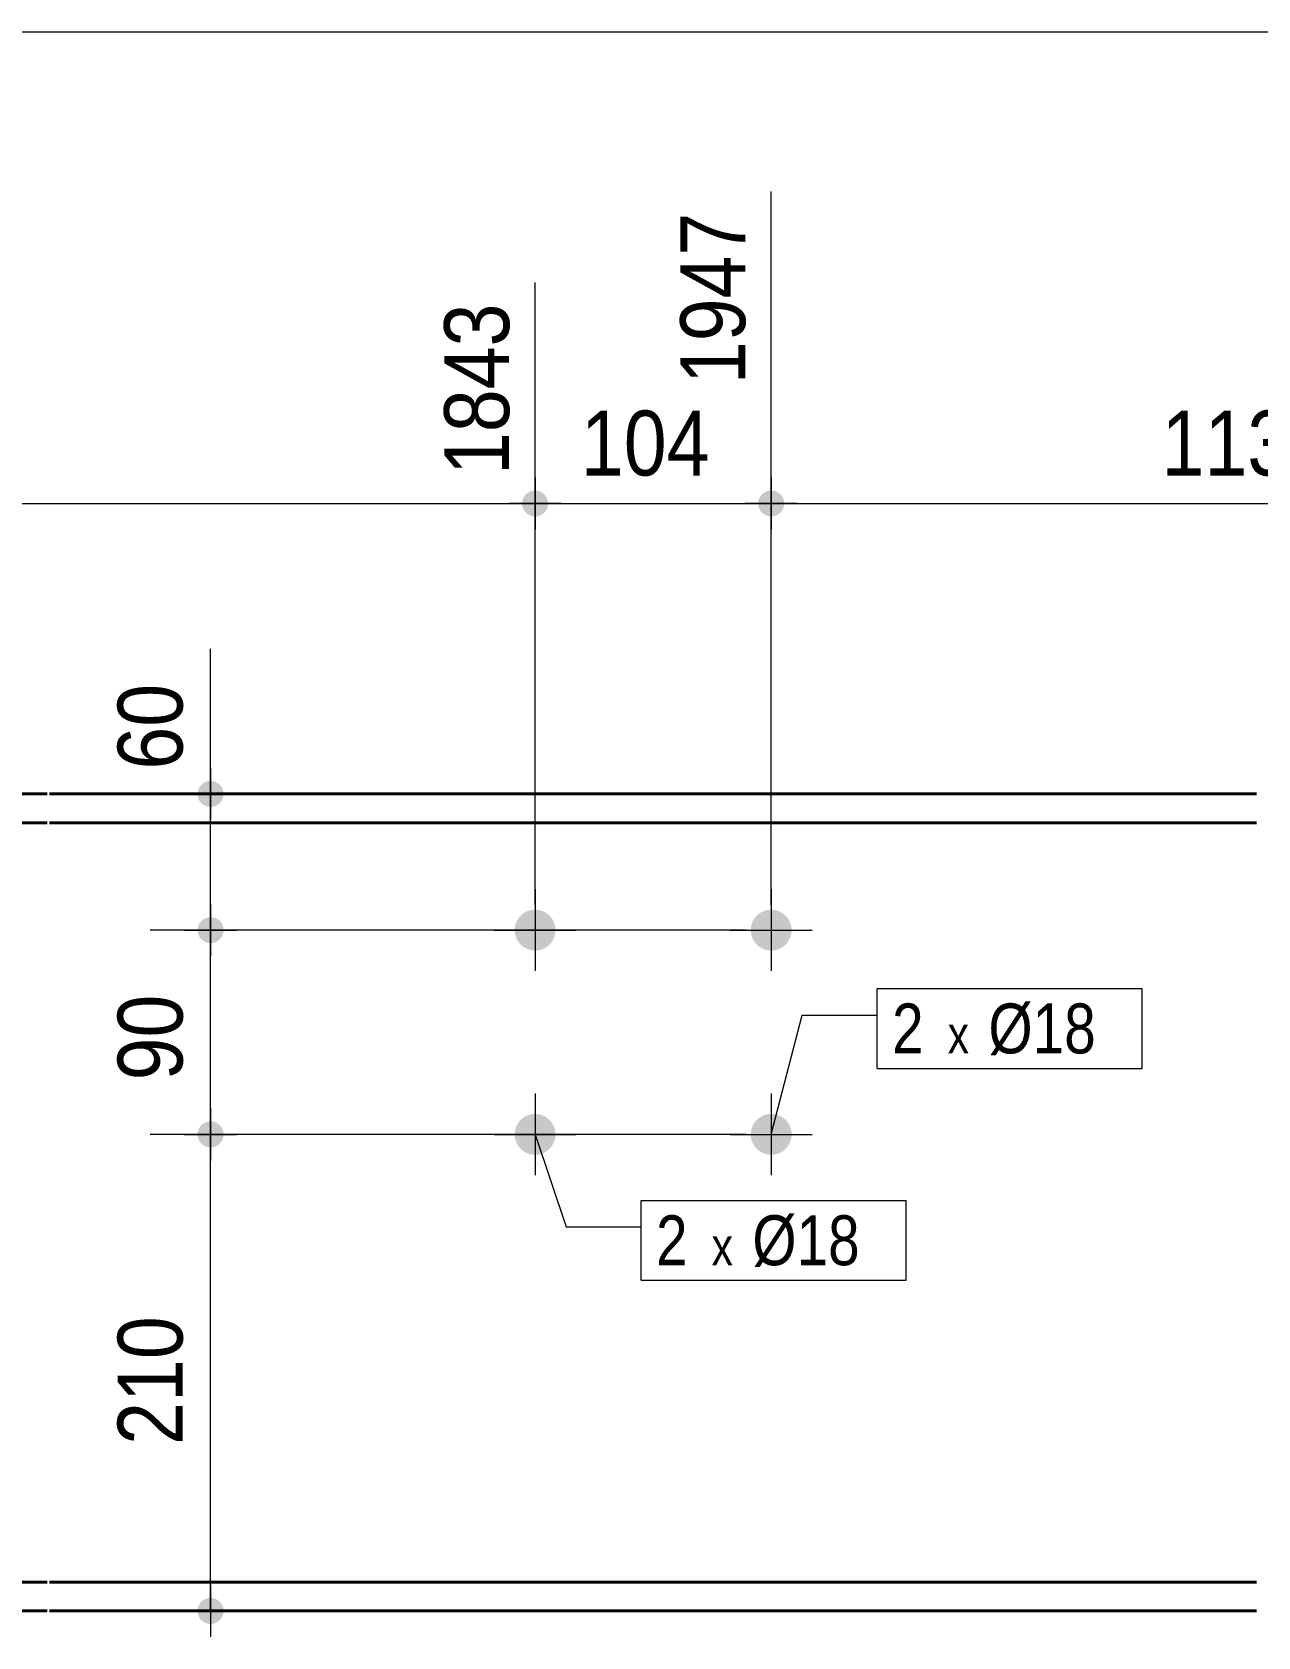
# Model space of a CAD drawing. Header units: millimetres. Extents: x 2 to 287, y 5 to 195.
# Drawn here: x 72.5 to 121.6, y 130.7 to 195 of the extents above; entities that cross this region are included whole.
import ezdxf

# ---------------------------------------------------------------- set-up
doc = ezdxf.new("R2010")
doc.units = ezdxf.units.MM
for name, color, linetype, lineweight in [('Boulon', 7, 'Continuous', 0), ('Cotation', 7, 'Continuous', 0), ('Désignation boulon', 3, 'Continuous', 0), ('Feuille dessin', 5, 'Continuous', 0), ('Piece', 2, 'Continuous', 0)]:
    doc.layers.add(name, color=color, linetype=linetype, lineweight=lineweight)
doc.styles.add('ARIAL', font='ARIAL.TTF')
doc.styles.add('COMIC_SANS_MS', font='COMIC.TTF')

# ---------------------------------------------------------------- blocks, each defined once
blk = doc.blocks.new('*A1')
at = {"layer": 'Boulon'}
for points in [[(101.313, 159.066), (101.316, 159.106), (101.321, 159.146), (101.328, 159.186), (101.337, 159.225), (101.348, 159.264), (101.36, 159.302), (101.375, 159.339), (101.391, 159.376), (101.409, 159.412), (101.429, 159.447), (101.45, 159.481), (101.473, 159.514), (101.498, 159.545), (101.524, 159.576), (101.552, 159.605), (101.581, 159.632), (101.612, 159.659), (101.643, 159.683), (101.676, 159.706), (101.71, 159.728), (101.745, 159.748), (101.781, 159.766), (101.817, 159.782), (101.855, 159.797), (101.893, 159.809), (101.932, 159.82), (101.971, 159.829), (102.011, 159.836), (102.05, 159.84), (102.09, 159.843), (102.131, 159.844), (102.171, 159.843), (102.211, 159.84), (102.251, 159.836), (102.29, 159.829), (102.329, 159.82), (102.368, 159.809), (102.406, 159.797), (102.444, 159.782), (102.48, 159.766), (102.516, 159.748), (102.551, 159.728), (102.585, 159.706), (102.618, 159.683), (102.65, 159.659), (102.68, 159.632), (102.709, 159.605), (102.737, 159.576), (102.763, 159.545), (102.788, 159.514), (102.811, 159.481), (102.832, 159.447), (102.852, 159.412), (102.87, 159.376), (102.886, 159.339), (102.901, 159.302), (102.914, 159.264), (102.924, 159.225), (102.933, 159.186), (102.94, 159.146), (102.945, 159.106), (102.948, 159.066), (102.949, 159.026), (102.948, 158.986), (102.945, 158.946), (102.94, 158.906), (102.933, 158.867), (102.924, 158.827), (102.914, 158.789), (102.901, 158.751), (102.886, 158.713), (102.87, 158.676), (102.852, 158.641), (102.832, 158.606), (102.811, 158.572), (102.788, 158.539), (102.763, 158.507), (102.737, 158.477), (102.709, 158.448), (102.68, 158.42), (102.65, 158.394), (102.618, 158.369), (102.585, 158.346), (102.551, 158.324), (102.516, 158.305), (102.48, 158.287), (102.444, 158.27), (102.406, 158.256), (102.368, 158.243), (102.329, 158.233), (102.29, 158.224), (102.251, 158.217), (102.211, 158.212), (102.171, 158.209), (102.131, 158.208), (102.09, 158.209), (102.05, 158.212), (102.011, 158.217), (101.971, 158.224), (101.932, 158.233), (101.893, 158.243), (101.855, 158.256), (101.817, 158.27), (101.781, 158.287), (101.745, 158.305), (101.71, 158.324), (101.676, 158.346), (101.643, 158.369), (101.612, 158.394), (101.581, 158.42), (101.552, 158.448), (101.524, 158.477), (101.498, 158.507), (101.473, 158.539), (101.45, 158.572), (101.429, 158.606), (101.409, 158.641), (101.391, 158.676), (101.375, 158.713), (101.36, 158.751), (101.348, 158.789), (101.337, 158.827), (101.328, 158.867), (101.321, 158.906), (101.316, 158.946), (101.313, 158.986), (101.312, 159.026)], [(101.313, 150.885), (101.316, 150.925), (101.321, 150.964), (101.328, 151.004), (101.337, 151.043), (101.348, 151.082), (101.36, 151.12), (101.375, 151.157), (101.391, 151.194), (101.409, 151.23), (101.429, 151.265), (101.45, 151.299), (101.473, 151.332), (101.498, 151.363), (101.524, 151.394), (101.552, 151.423), (101.581, 151.451), (101.612, 151.477), (101.643, 151.502), (101.676, 151.525), (101.71, 151.546), (101.745, 151.566), (101.781, 151.584), (101.817, 151.6), (101.855, 151.615), (101.893, 151.627), (101.932, 151.638), (101.971, 151.647), (102.011, 151.654), (102.05, 151.659), (102.09, 151.662), (102.131, 151.663), (102.171, 151.662), (102.211, 151.659), (102.251, 151.654), (102.29, 151.647), (102.329, 151.638), (102.368, 151.627), (102.406, 151.615), (102.444, 151.6), (102.48, 151.584), (102.516, 151.566), (102.551, 151.546), (102.585, 151.525), (102.618, 151.502), (102.65, 151.477), (102.68, 151.451), (102.709, 151.423), (102.737, 151.394), (102.763, 151.363), (102.788, 151.332), (102.811, 151.299), (102.832, 151.265), (102.852, 151.23), (102.87, 151.194), (102.886, 151.157), (102.901, 151.12), (102.914, 151.082), (102.924, 151.043), (102.933, 151.004), (102.94, 150.964), (102.945, 150.925), (102.948, 150.885), (102.949, 150.844), (102.948, 150.804), (102.945, 150.764), (102.94, 150.724), (102.933, 150.685), (102.924, 150.646), (102.914, 150.607), (102.901, 150.569), (102.886, 150.531), (102.87, 150.495), (102.852, 150.459), (102.832, 150.424), (102.811, 150.39), (102.788, 150.357), (102.763, 150.325), (102.737, 150.295), (102.709, 150.266), (102.68, 150.238), (102.65, 150.212), (102.618, 150.187), (102.585, 150.164), (102.551, 150.143), (102.516, 150.123), (102.48, 150.105), (102.444, 150.088), (102.406, 150.074), (102.368, 150.061), (102.329, 150.051), (102.29, 150.042), (102.251, 150.035), (102.211, 150.03), (102.171, 150.027), (102.131, 150.026), (102.09, 150.027), (102.05, 150.03), (102.011, 150.035), (101.971, 150.042), (101.932, 150.051), (101.893, 150.061), (101.855, 150.074), (101.817, 150.088), (101.781, 150.105), (101.745, 150.123), (101.71, 150.143), (101.676, 150.164), (101.643, 150.187), (101.612, 150.212), (101.581, 150.238), (101.552, 150.266), (101.524, 150.295), (101.498, 150.325), (101.473, 150.357), (101.45, 150.39), (101.429, 150.424), (101.409, 150.459), (101.391, 150.495), (101.375, 150.531), (101.36, 150.569), (101.348, 150.607), (101.337, 150.646), (101.328, 150.685), (101.321, 150.724), (101.316, 150.764), (101.313, 150.804), (101.312, 150.844)]]:
    blk.add_hatch(color=256, dxfattribs=at).paths.add_polyline_path(points, flags=17)
at = {"layer": 'Boulon', "linetype": 'Continuous', "lineweight": 0}
for p, q in [((102.131, 160.663), (102.131, 157.39)), ((100.494, 159.026), (103.767, 159.026)), ((102.131, 152.481), (102.131, 149.208)), ((100.494, 150.844), (103.767, 150.844))]:
    blk.add_line(p, q, dxfattribs=at)
blk = doc.blocks.new('*A2')
at = {"layer": 'Boulon'}
for points in [[(91.859, 159.066), (91.862, 159.106), (91.867, 159.146), (91.874, 159.186), (91.882, 159.225), (91.893, 159.264), (91.906, 159.302), (91.92, 159.339), (91.936, 159.376), (91.954, 159.412), (91.974, 159.447), (91.996, 159.481), (92.019, 159.514), (92.044, 159.545), (92.07, 159.576), (92.097, 159.605), (92.127, 159.632), (92.157, 159.659), (92.189, 159.683), (92.221, 159.706), (92.255, 159.728), (92.29, 159.748), (92.326, 159.766), (92.363, 159.782), (92.4, 159.797), (92.439, 159.809), (92.477, 159.82), (92.516, 159.829), (92.556, 159.836), (92.596, 159.84), (92.636, 159.843), (92.676, 159.844), (92.716, 159.843), (92.756, 159.84), (92.796, 159.836), (92.836, 159.829), (92.875, 159.82), (92.914, 159.809), (92.952, 159.797), (92.989, 159.782), (93.026, 159.766), (93.062, 159.748), (93.097, 159.728), (93.131, 159.706), (93.163, 159.683), (93.195, 159.659), (93.225, 159.632), (93.255, 159.605), (93.282, 159.576), (93.309, 159.545), (93.333, 159.514), (93.356, 159.481), (93.378, 159.447), (93.398, 159.412), (93.416, 159.376), (93.432, 159.339), (93.446, 159.302), (93.459, 159.264), (93.47, 159.225), (93.478, 159.186), (93.485, 159.146), (93.49, 159.106), (93.493, 159.066), (93.494, 159.026), (93.493, 158.986), (93.49, 158.946), (93.485, 158.906), (93.478, 158.867), (93.47, 158.827), (93.459, 158.789), (93.446, 158.751), (93.432, 158.713), (93.416, 158.676), (93.398, 158.641), (93.378, 158.606), (93.356, 158.572), (93.333, 158.539), (93.309, 158.507), (93.282, 158.477), (93.255, 158.448), (93.225, 158.42), (93.195, 158.394), (93.163, 158.369), (93.131, 158.346), (93.097, 158.324), (93.062, 158.305), (93.026, 158.287), (92.989, 158.27), (92.952, 158.256), (92.914, 158.243), (92.875, 158.233), (92.836, 158.224), (92.796, 158.217), (92.756, 158.212), (92.716, 158.209), (92.676, 158.208), (92.636, 158.209), (92.596, 158.212), (92.556, 158.217), (92.516, 158.224), (92.477, 158.233), (92.439, 158.243), (92.4, 158.256), (92.363, 158.27), (92.326, 158.287), (92.29, 158.305), (92.255, 158.324), (92.221, 158.346), (92.189, 158.369), (92.157, 158.394), (92.127, 158.42), (92.097, 158.448), (92.07, 158.477), (92.044, 158.507), (92.019, 158.539), (91.996, 158.572), (91.974, 158.606), (91.954, 158.641), (91.936, 158.676), (91.92, 158.713), (91.906, 158.751), (91.893, 158.789), (91.882, 158.827), (91.874, 158.867), (91.867, 158.906), (91.862, 158.946), (91.859, 158.986), (91.858, 159.026)], [(91.859, 150.885), (91.862, 150.925), (91.867, 150.964), (91.874, 151.004), (91.882, 151.043), (91.893, 151.082), (91.906, 151.12), (91.92, 151.157), (91.936, 151.194), (91.954, 151.23), (91.974, 151.265), (91.996, 151.299), (92.019, 151.332), (92.044, 151.363), (92.07, 151.394), (92.097, 151.423), (92.127, 151.451), (92.157, 151.477), (92.189, 151.502), (92.221, 151.525), (92.255, 151.546), (92.29, 151.566), (92.326, 151.584), (92.363, 151.6), (92.4, 151.615), (92.439, 151.627), (92.477, 151.638), (92.516, 151.647), (92.556, 151.654), (92.596, 151.659), (92.636, 151.662), (92.676, 151.663), (92.716, 151.662), (92.756, 151.659), (92.796, 151.654), (92.836, 151.647), (92.875, 151.638), (92.914, 151.627), (92.952, 151.615), (92.989, 151.6), (93.026, 151.584), (93.062, 151.566), (93.097, 151.546), (93.131, 151.525), (93.163, 151.502), (93.195, 151.477), (93.225, 151.451), (93.255, 151.423), (93.282, 151.394), (93.309, 151.363), (93.333, 151.332), (93.356, 151.299), (93.378, 151.265), (93.398, 151.23), (93.416, 151.194), (93.432, 151.157), (93.446, 151.12), (93.459, 151.082), (93.47, 151.043), (93.478, 151.004), (93.485, 150.964), (93.49, 150.925), (93.493, 150.885), (93.494, 150.844), (93.493, 150.804), (93.49, 150.764), (93.485, 150.724), (93.478, 150.685), (93.47, 150.646), (93.459, 150.607), (93.446, 150.569), (93.432, 150.531), (93.416, 150.495), (93.398, 150.459), (93.378, 150.424), (93.356, 150.39), (93.333, 150.357), (93.309, 150.325), (93.282, 150.295), (93.255, 150.266), (93.225, 150.238), (93.195, 150.212), (93.163, 150.187), (93.131, 150.164), (93.097, 150.143), (93.062, 150.123), (93.026, 150.105), (92.989, 150.088), (92.952, 150.074), (92.914, 150.061), (92.875, 150.051), (92.836, 150.042), (92.796, 150.035), (92.756, 150.03), (92.716, 150.027), (92.676, 150.026), (92.636, 150.027), (92.596, 150.03), (92.556, 150.035), (92.516, 150.042), (92.477, 150.051), (92.439, 150.061), (92.4, 150.074), (92.363, 150.088), (92.326, 150.105), (92.29, 150.123), (92.255, 150.143), (92.221, 150.164), (92.189, 150.187), (92.157, 150.212), (92.127, 150.238), (92.097, 150.266), (92.07, 150.295), (92.044, 150.325), (92.019, 150.357), (91.996, 150.39), (91.974, 150.424), (91.954, 150.459), (91.936, 150.495), (91.92, 150.531), (91.906, 150.569), (91.893, 150.607), (91.882, 150.646), (91.874, 150.685), (91.867, 150.724), (91.862, 150.764), (91.859, 150.804), (91.858, 150.844)]]:
    blk.add_hatch(color=256, dxfattribs=at).paths.add_polyline_path(points, flags=17)
at = {"layer": 'Boulon', "linetype": 'Continuous', "lineweight": 0}
for p, q in [((92.676, 160.663), (92.676, 157.39)), ((91.04, 159.026), (94.312, 159.026)), ((92.676, 152.481), (92.676, 149.208)), ((91.04, 150.844), (94.312, 150.844))]:
    blk.add_line(p, q, dxfattribs=at)
blk = doc.blocks.new('*A9')
at = {"layer": 'Piece', "color": 2, "linetype": 'Continuous', "lineweight": 40}
for p, q in [((73.134545, 164.480746), (25.68, 164.480746)), ((121.572074, 164.480746), (73.234545, 164.480746)), ((73.134545, 163.3262), (25.68, 163.3262)), ((121.572074, 163.3262), (73.234545, 163.3262)), ((73.134545, 132.908018), (25.68, 132.908018)), ((121.572074, 132.908018), (73.234545, 132.908018)), ((25.68, 131.753473), (73.134545, 131.753473)), ((73.234545, 131.753473), (121.572074, 131.753473))]:
    blk.add_line(p, q, dxfattribs=at)
blk = doc.blocks.new('*A19')
at = {"layer": 'Feuille dessin', "linetype": 'Continuous', "lineweight": 0}
blk.add_line((282, 195), (5, 195), dxfattribs=at)
blk = doc.blocks.new('*A26')
at = {"layer": 'Cotation'}
for points in [[(32.018, 175.598), (31.993, 175.6), (31.967, 175.603), (31.942, 175.607), (31.917, 175.613), (31.893, 175.62), (31.868, 175.628), (31.845, 175.637), (31.821, 175.647), (31.798, 175.659), (31.776, 175.671), (31.755, 175.685), (31.734, 175.699), (31.714, 175.715), (31.694, 175.732), (31.676, 175.749), (31.658, 175.768), (31.642, 175.787), (31.626, 175.807), (31.611, 175.828), (31.598, 175.85), (31.585, 175.872), (31.574, 175.895), (31.563, 175.918), (31.554, 175.942), (31.546, 175.966), (31.539, 175.991), (31.534, 176.016), (31.529, 176.041), (31.526, 176.066), (31.524, 176.092), (31.524, 176.117), (31.524, 176.143), (31.526, 176.168), (31.529, 176.193), (31.534, 176.219), (31.539, 176.243), (31.546, 176.268), (31.554, 176.292), (31.563, 176.316), (31.574, 176.339), (31.585, 176.362), (31.598, 176.384), (31.611, 176.406), (31.626, 176.427), (31.642, 176.447), (31.658, 176.466), (31.676, 176.485), (31.694, 176.502), (31.714, 176.519), (31.734, 176.535), (31.755, 176.549), (31.776, 176.563), (31.798, 176.576), (31.821, 176.587), (31.845, 176.598), (31.868, 176.607), (31.893, 176.615), (31.917, 176.622), (31.942, 176.627), (31.967, 176.631), (31.993, 176.635), (32.018, 176.636), (32.044, 176.637), (32.069, 176.636), (32.095, 176.635), (32.12, 176.631), (32.145, 176.627), (32.17, 176.622), (32.195, 176.615), (32.219, 176.607), (32.243, 176.598), (32.266, 176.587), (32.289, 176.576), (32.311, 176.563), (32.332, 176.549), (32.353, 176.535), (32.373, 176.519), (32.393, 176.502), (32.411, 176.485), (32.429, 176.466), (32.446, 176.447), (32.461, 176.427), (32.476, 176.406), (32.49, 176.384), (32.502, 176.362), (32.514, 176.339), (32.524, 176.316), (32.533, 176.292), (32.541, 176.268), (32.548, 176.243), (32.554, 176.219), (32.558, 176.193), (32.561, 176.168), (32.563, 176.143), (32.564, 176.117), (32.563, 176.092), (32.561, 176.066), (32.558, 176.041), (32.554, 176.016), (32.548, 175.991), (32.541, 175.966), (32.533, 175.942), (32.524, 175.918), (32.514, 175.895), (32.502, 175.872), (32.49, 175.85), (32.476, 175.828), (32.461, 175.807), (32.446, 175.787), (32.429, 175.768), (32.411, 175.749), (32.393, 175.732), (32.373, 175.715), (32.353, 175.699), (32.332, 175.685), (32.311, 175.671), (32.289, 175.659), (32.266, 175.647), (32.243, 175.637), (32.219, 175.628), (32.195, 175.62), (32.17, 175.613), (32.145, 175.607), (32.12, 175.603), (32.095, 175.6), (32.069, 175.598), (32.044, 175.597)], [(92.651, 175.598), (92.625, 175.6), (92.6, 175.603), (92.575, 175.607), (92.55, 175.613), (92.525, 175.62), (92.501, 175.628), (92.477, 175.637), (92.454, 175.647), (92.431, 175.659), (92.409, 175.671), (92.387, 175.685), (92.366, 175.699), (92.346, 175.715), (92.327, 175.732), (92.308, 175.749), (92.291, 175.768), (92.274, 175.787), (92.258, 175.807), (92.244, 175.828), (92.23, 175.85), (92.217, 175.872), (92.206, 175.895), (92.196, 175.918), (92.186, 175.942), (92.178, 175.966), (92.172, 175.991), (92.166, 176.016), (92.162, 176.041), (92.159, 176.066), (92.157, 176.092), (92.156, 176.117), (92.157, 176.143), (92.159, 176.168), (92.162, 176.193), (92.166, 176.219), (92.172, 176.243), (92.178, 176.268), (92.186, 176.292), (92.196, 176.316), (92.206, 176.339), (92.217, 176.362), (92.23, 176.384), (92.244, 176.406), (92.258, 176.427), (92.274, 176.447), (92.291, 176.466), (92.308, 176.485), (92.327, 176.502), (92.346, 176.519), (92.366, 176.535), (92.387, 176.549), (92.409, 176.563), (92.431, 176.576), (92.454, 176.587), (92.477, 176.598), (92.501, 176.607), (92.525, 176.615), (92.55, 176.622), (92.575, 176.627), (92.6, 176.631), (92.625, 176.635), (92.651, 176.636), (92.676, 176.637), (92.702, 176.636), (92.727, 176.635), (92.752, 176.631), (92.777, 176.627), (92.802, 176.622), (92.827, 176.615), (92.851, 176.607), (92.875, 176.598), (92.898, 176.587), (92.921, 176.576), (92.943, 176.563), (92.965, 176.549), (92.986, 176.535), (93.006, 176.519), (93.025, 176.502), (93.044, 176.485), (93.061, 176.466), (93.078, 176.447), (93.094, 176.427), (93.108, 176.406), (93.122, 176.384), (93.135, 176.362), (93.146, 176.339), (93.156, 176.316), (93.166, 176.292), (93.174, 176.268), (93.18, 176.243), (93.186, 176.219), (93.19, 176.193), (93.194, 176.168), (93.195, 176.143), (93.196, 176.117), (93.195, 176.092), (93.194, 176.066), (93.19, 176.041), (93.186, 176.016), (93.18, 175.991), (93.174, 175.966), (93.166, 175.942), (93.156, 175.918), (93.146, 175.895), (93.135, 175.872), (93.122, 175.85), (93.108, 175.828), (93.094, 175.807), (93.078, 175.787), (93.061, 175.768), (93.044, 175.749), (93.025, 175.732), (93.006, 175.715), (92.986, 175.699), (92.965, 175.685), (92.943, 175.671), (92.921, 175.659), (92.898, 175.647), (92.875, 175.637), (92.851, 175.628), (92.827, 175.62), (92.802, 175.613), (92.777, 175.607), (92.752, 175.603), (92.727, 175.6), (92.702, 175.598), (92.676, 175.597)]]:
    blk.add_hatch(color=256, dxfattribs=at).paths.add_polyline_path(points, flags=17)
at = {"layer": 'Cotation', "linetype": 'Continuous', "lineweight": 0}
for p, q in [((32.044, 141.663), (32.044, 184.754)), ((92.676, 160.026), (92.676, 184.971)), ((32.044, 177.157), (32.044, 175.077)), ((92.676, 177.157), (92.676, 175.077)), ((33.084, 176.117), (31.004, 176.117)), ((32.044, 176.117), (31.004, 176.117)), ((32.044, 176.117), (92.676, 176.117)), ((93.716, 176.117), (91.636, 176.117)), ((92.676, 176.117), (93.716, 176.117))]:
    blk.add_line(p, q, dxfattribs=at)
at = {"layer": 'Cotation'}
for p in [(32.044, 176.117), (92.676, 176.117)]:
    blk.add_point(p, dxfattribs=at)
at = {"layer": 'Cotation', "style": 'ARIAL', "width": 0.85}
blk.add_text('1843', height=2.6, rotation=90.00021, dxfattribs=at).set_placement((91.636, 177.257))
blk.add_text('1773', height=2.6, dxfattribs=at).set_placement((58.503, 177.237))
blk = doc.blocks.new('*A27')
at = {"layer": 'Cotation'}
for points in [[(92.651, 175.598), (92.625, 175.6), (92.6, 175.603), (92.575, 175.607), (92.55, 175.613), (92.525, 175.62), (92.501, 175.628), (92.477, 175.637), (92.454, 175.647), (92.431, 175.659), (92.409, 175.671), (92.387, 175.685), (92.366, 175.699), (92.346, 175.715), (92.327, 175.732), (92.308, 175.749), (92.291, 175.768), (92.274, 175.787), (92.258, 175.807), (92.244, 175.828), (92.23, 175.85), (92.217, 175.872), (92.206, 175.895), (92.196, 175.918), (92.186, 175.942), (92.178, 175.966), (92.172, 175.991), (92.166, 176.016), (92.162, 176.041), (92.159, 176.066), (92.157, 176.092), (92.156, 176.117), (92.157, 176.143), (92.159, 176.168), (92.162, 176.193), (92.166, 176.219), (92.172, 176.243), (92.178, 176.268), (92.186, 176.292), (92.196, 176.316), (92.206, 176.339), (92.217, 176.362), (92.23, 176.384), (92.244, 176.406), (92.258, 176.427), (92.274, 176.447), (92.291, 176.466), (92.308, 176.485), (92.327, 176.502), (92.346, 176.519), (92.366, 176.535), (92.387, 176.549), (92.409, 176.563), (92.431, 176.576), (92.454, 176.587), (92.477, 176.598), (92.501, 176.607), (92.525, 176.615), (92.55, 176.622), (92.575, 176.627), (92.6, 176.631), (92.625, 176.635), (92.651, 176.636), (92.676, 176.637), (92.702, 176.636), (92.727, 176.635), (92.752, 176.631), (92.777, 176.627), (92.802, 176.622), (92.827, 176.615), (92.851, 176.607), (92.875, 176.598), (92.898, 176.587), (92.921, 176.576), (92.943, 176.563), (92.965, 176.549), (92.986, 176.535), (93.006, 176.519), (93.025, 176.502), (93.044, 176.485), (93.061, 176.466), (93.078, 176.447), (93.094, 176.427), (93.108, 176.406), (93.122, 176.384), (93.135, 176.362), (93.146, 176.339), (93.156, 176.316), (93.166, 176.292), (93.174, 176.268), (93.18, 176.243), (93.186, 176.219), (93.19, 176.193), (93.194, 176.168), (93.195, 176.143), (93.196, 176.117), (93.195, 176.092), (93.194, 176.066), (93.19, 176.041), (93.186, 176.016), (93.18, 175.991), (93.174, 175.966), (93.166, 175.942), (93.156, 175.918), (93.146, 175.895), (93.135, 175.872), (93.122, 175.85), (93.108, 175.828), (93.094, 175.807), (93.078, 175.787), (93.061, 175.768), (93.044, 175.749), (93.025, 175.732), (93.006, 175.715), (92.986, 175.699), (92.965, 175.685), (92.943, 175.671), (92.921, 175.659), (92.898, 175.647), (92.875, 175.637), (92.851, 175.628), (92.827, 175.62), (92.802, 175.613), (92.777, 175.607), (92.752, 175.603), (92.727, 175.6), (92.702, 175.598), (92.676, 175.597)], [(102.105, 175.598), (102.08, 175.6), (102.054, 175.603), (102.029, 175.607), (102.004, 175.613), (101.98, 175.62), (101.955, 175.628), (101.932, 175.637), (101.908, 175.647), (101.885, 175.659), (101.863, 175.671), (101.842, 175.685), (101.821, 175.699), (101.801, 175.715), (101.781, 175.732), (101.763, 175.749), (101.745, 175.768), (101.729, 175.787), (101.713, 175.807), (101.698, 175.828), (101.685, 175.85), (101.672, 175.872), (101.661, 175.895), (101.65, 175.918), (101.641, 175.942), (101.633, 175.966), (101.626, 175.991), (101.621, 176.016), (101.616, 176.041), (101.613, 176.066), (101.611, 176.092), (101.611, 176.117), (101.611, 176.143), (101.613, 176.168), (101.616, 176.193), (101.621, 176.219), (101.626, 176.243), (101.633, 176.268), (101.641, 176.292), (101.65, 176.316), (101.661, 176.339), (101.672, 176.362), (101.685, 176.384), (101.698, 176.406), (101.713, 176.427), (101.729, 176.447), (101.745, 176.466), (101.763, 176.485), (101.781, 176.502), (101.801, 176.519), (101.821, 176.535), (101.842, 176.549), (101.863, 176.563), (101.885, 176.576), (101.908, 176.587), (101.932, 176.598), (101.955, 176.607), (101.98, 176.615), (102.004, 176.622), (102.029, 176.627), (102.054, 176.631), (102.08, 176.635), (102.105, 176.636), (102.131, 176.637), (102.156, 176.636), (102.182, 176.635), (102.207, 176.631), (102.232, 176.627), (102.257, 176.622), (102.282, 176.615), (102.306, 176.607), (102.33, 176.598), (102.353, 176.587), (102.376, 176.576), (102.398, 176.563), (102.419, 176.549), (102.44, 176.535), (102.46, 176.519), (102.48, 176.502), (102.498, 176.485), (102.516, 176.466), (102.533, 176.447), (102.548, 176.427), (102.563, 176.406), (102.577, 176.384), (102.589, 176.362), (102.601, 176.339), (102.611, 176.316), (102.62, 176.292), (102.628, 176.268), (102.635, 176.243), (102.641, 176.219), (102.645, 176.193), (102.648, 176.168), (102.65, 176.143), (102.651, 176.117), (102.65, 176.092), (102.648, 176.066), (102.645, 176.041), (102.641, 176.016), (102.635, 175.991), (102.628, 175.966), (102.62, 175.942), (102.611, 175.918), (102.601, 175.895), (102.589, 175.872), (102.577, 175.85), (102.563, 175.828), (102.548, 175.807), (102.533, 175.787), (102.516, 175.768), (102.498, 175.749), (102.48, 175.732), (102.46, 175.715), (102.44, 175.699), (102.419, 175.685), (102.398, 175.671), (102.376, 175.659), (102.353, 175.647), (102.33, 175.637), (102.306, 175.628), (102.282, 175.62), (102.257, 175.613), (102.232, 175.607), (102.207, 175.603), (102.182, 175.6), (102.156, 175.598), (102.131, 175.597)]]:
    blk.add_hatch(color=256, dxfattribs=at).paths.add_polyline_path(points, flags=17)
at = {"layer": 'Cotation', "linetype": 'Continuous', "lineweight": 0}
for p, q in [((102.131, 160.026), (102.131, 188.611)), ((92.676, 160.026), (92.676, 184.971)), ((92.676, 177.157), (92.676, 175.077)), ((102.131, 177.157), (102.131, 175.077)), ((93.716, 176.117), (91.636, 176.117)), ((92.676, 176.117), (91.636, 176.117)), ((92.676, 176.117), (102.131, 176.117)), ((103.171, 176.117), (101.091, 176.117)), ((102.131, 176.117), (103.171, 176.117))]:
    blk.add_line(p, q, dxfattribs=at)
at = {"layer": 'Cotation'}
for p in [(92.676, 176.117), (102.131, 176.117)]:
    blk.add_point(p, dxfattribs=at)
at = {"layer": 'Cotation', "style": 'ARIAL', "width": 0.85}
blk.add_text('1947', height=2.6, rotation=90.00021, dxfattribs=at).set_placement((101.091, 180.897))
blk.add_text('104', height=2.6, dxfattribs=at).set_placement((94.511, 177.237))
blk = doc.blocks.new('*A28')
at = {"layer": 'Cotation'}
for points in [[(102.105, 175.598), (102.08, 175.6), (102.054, 175.603), (102.029, 175.607), (102.004, 175.613), (101.98, 175.62), (101.955, 175.628), (101.932, 175.637), (101.908, 175.647), (101.885, 175.659), (101.863, 175.671), (101.842, 175.685), (101.821, 175.699), (101.801, 175.715), (101.781, 175.732), (101.763, 175.749), (101.745, 175.768), (101.729, 175.787), (101.713, 175.807), (101.698, 175.828), (101.685, 175.85), (101.672, 175.872), (101.661, 175.895), (101.65, 175.918), (101.641, 175.942), (101.633, 175.966), (101.626, 175.991), (101.621, 176.016), (101.616, 176.041), (101.613, 176.066), (101.611, 176.092), (101.611, 176.117), (101.611, 176.143), (101.613, 176.168), (101.616, 176.193), (101.621, 176.219), (101.626, 176.243), (101.633, 176.268), (101.641, 176.292), (101.65, 176.316), (101.661, 176.339), (101.672, 176.362), (101.685, 176.384), (101.698, 176.406), (101.713, 176.427), (101.729, 176.447), (101.745, 176.466), (101.763, 176.485), (101.781, 176.502), (101.801, 176.519), (101.821, 176.535), (101.842, 176.549), (101.863, 176.563), (101.885, 176.576), (101.908, 176.587), (101.932, 176.598), (101.955, 176.607), (101.98, 176.615), (102.004, 176.622), (102.029, 176.627), (102.054, 176.631), (102.08, 176.635), (102.105, 176.636), (102.131, 176.637), (102.156, 176.636), (102.182, 176.635), (102.207, 176.631), (102.232, 176.627), (102.257, 176.622), (102.282, 176.615), (102.306, 176.607), (102.33, 176.598), (102.353, 176.587), (102.376, 176.576), (102.398, 176.563), (102.419, 176.549), (102.44, 176.535), (102.46, 176.519), (102.48, 176.502), (102.498, 176.485), (102.516, 176.466), (102.533, 176.447), (102.548, 176.427), (102.563, 176.406), (102.577, 176.384), (102.589, 176.362), (102.601, 176.339), (102.611, 176.316), (102.62, 176.292), (102.628, 176.268), (102.635, 176.243), (102.641, 176.219), (102.645, 176.193), (102.648, 176.168), (102.65, 176.143), (102.651, 176.117), (102.65, 176.092), (102.648, 176.066), (102.645, 176.041), (102.641, 176.016), (102.635, 175.991), (102.628, 175.966), (102.62, 175.942), (102.611, 175.918), (102.601, 175.895), (102.589, 175.872), (102.577, 175.85), (102.563, 175.828), (102.548, 175.807), (102.533, 175.787), (102.516, 175.768), (102.498, 175.749), (102.48, 175.732), (102.46, 175.715), (102.44, 175.699), (102.419, 175.685), (102.398, 175.671), (102.376, 175.659), (102.353, 175.647), (102.33, 175.637), (102.306, 175.628), (102.282, 175.62), (102.257, 175.613), (102.232, 175.607), (102.207, 175.603), (102.182, 175.6), (102.156, 175.598), (102.131, 175.597)], [(141.088, 175.598), (141.063, 175.6), (141.037, 175.603), (141.012, 175.607), (140.987, 175.613), (140.963, 175.62), (140.938, 175.628), (140.915, 175.637), (140.891, 175.647), (140.868, 175.659), (140.846, 175.671), (140.825, 175.685), (140.804, 175.699), (140.784, 175.715), (140.764, 175.732), (140.746, 175.749), (140.728, 175.768), (140.712, 175.787), (140.696, 175.807), (140.681, 175.828), (140.668, 175.85), (140.655, 175.872), (140.643, 175.895), (140.633, 175.918), (140.624, 175.942), (140.616, 175.966), (140.609, 175.991), (140.604, 176.016), (140.599, 176.041), (140.596, 176.066), (140.594, 176.092), (140.594, 176.117), (140.594, 176.143), (140.596, 176.168), (140.599, 176.193), (140.604, 176.219), (140.609, 176.243), (140.616, 176.268), (140.624, 176.292), (140.633, 176.316), (140.643, 176.339), (140.655, 176.362), (140.668, 176.384), (140.681, 176.406), (140.696, 176.427), (140.712, 176.447), (140.728, 176.466), (140.746, 176.485), (140.764, 176.502), (140.784, 176.519), (140.804, 176.535), (140.825, 176.549), (140.846, 176.563), (140.868, 176.576), (140.891, 176.587), (140.915, 176.598), (140.938, 176.607), (140.963, 176.615), (140.987, 176.622), (141.012, 176.627), (141.037, 176.631), (141.063, 176.635), (141.088, 176.636), (141.114, 176.637), (141.139, 176.636), (141.165, 176.635), (141.19, 176.631), (141.215, 176.627), (141.24, 176.622), (141.265, 176.615), (141.289, 176.607), (141.313, 176.598), (141.336, 176.587), (141.359, 176.576), (141.381, 176.563), (141.402, 176.549), (141.423, 176.535), (141.443, 176.519), (141.463, 176.502), (141.481, 176.485), (141.499, 176.466), (141.516, 176.447), (141.531, 176.427), (141.546, 176.406), (141.56, 176.384), (141.572, 176.362), (141.584, 176.339), (141.594, 176.316), (141.603, 176.292), (141.611, 176.268), (141.618, 176.243), (141.624, 176.219), (141.628, 176.193), (141.631, 176.168), (141.633, 176.143), (141.634, 176.117), (141.633, 176.092), (141.631, 176.066), (141.628, 176.041), (141.624, 176.016), (141.618, 175.991), (141.611, 175.966), (141.603, 175.942), (141.594, 175.918), (141.584, 175.895), (141.572, 175.872), (141.56, 175.85), (141.546, 175.828), (141.531, 175.807), (141.516, 175.787), (141.499, 175.768), (141.481, 175.749), (141.463, 175.732), (141.443, 175.715), (141.423, 175.699), (141.402, 175.685), (141.381, 175.671), (141.359, 175.659), (141.336, 175.647), (141.313, 175.637), (141.289, 175.628), (141.265, 175.62), (141.24, 175.613), (141.215, 175.607), (141.19, 175.603), (141.165, 175.6), (141.139, 175.598), (141.114, 175.597)]]:
    blk.add_hatch(color=256, dxfattribs=at).paths.add_polyline_path(points, flags=17)
at = {"layer": 'Cotation', "linetype": 'Continuous', "lineweight": 0}
for p, q in [((102.131, 160.026), (102.131, 188.611)), ((141.114, 160.026), (141.114, 184.971)), ((102.131, 177.157), (102.131, 175.077)), ((141.114, 177.157), (141.114, 175.077)), ((103.171, 176.117), (101.091, 176.117)), ((102.131, 176.117), (101.091, 176.117)), ((102.131, 176.117), (141.114, 176.117)), ((142.154, 176.117), (140.074, 176.117)), ((141.114, 176.117), (142.154, 176.117))]:
    blk.add_line(p, q, dxfattribs=at)
at = {"layer": 'Cotation'}
for p in [(102.131, 176.117), (141.114, 176.117)]:
    blk.add_point(p, dxfattribs=at)
at = {"layer": 'Cotation', "style": 'ARIAL', "width": 0.85}
blk.add_text('3083', height=2.6, rotation=90.00021, dxfattribs=at).set_placement((140.074, 177.257))
blk.add_text('1136', height=2.6, dxfattribs=at).set_placement((117.765, 177.237))
blk = doc.blocks.new('*A40')
at = {"layer": 'Cotation'}
for points in [[(79.654, 150.325), (79.629, 150.327), (79.604, 150.33), (79.579, 150.334), (79.554, 150.34), (79.529, 150.347), (79.505, 150.355), (79.481, 150.364), (79.458, 150.374), (79.435, 150.386), (79.413, 150.398), (79.391, 150.412), (79.37, 150.427), (79.35, 150.442), (79.331, 150.459), (79.312, 150.477), (79.295, 150.495), (79.278, 150.514), (79.262, 150.535), (79.248, 150.555), (79.234, 150.577), (79.221, 150.599), (79.21, 150.622), (79.2, 150.645), (79.19, 150.669), (79.182, 150.693), (79.176, 150.718), (79.17, 150.743), (79.166, 150.768), (79.163, 150.793), (79.161, 150.819), (79.16, 150.844), (79.161, 150.87), (79.163, 150.895), (79.166, 150.921), (79.17, 150.946), (79.176, 150.971), (79.182, 150.995), (79.19, 151.02), (79.2, 151.043), (79.21, 151.067), (79.221, 151.09), (79.234, 151.112), (79.248, 151.133), (79.262, 151.154), (79.278, 151.174), (79.295, 151.194), (79.312, 151.212), (79.331, 151.23), (79.35, 151.246), (79.37, 151.262), (79.391, 151.277), (79.413, 151.29), (79.435, 151.303), (79.458, 151.314), (79.481, 151.325), (79.505, 151.334), (79.529, 151.342), (79.554, 151.349), (79.579, 151.354), (79.604, 151.359), (79.629, 151.362), (79.654, 151.364), (79.68, 151.364), (79.706, 151.364), (79.731, 151.362), (79.756, 151.359), (79.781, 151.354), (79.806, 151.349), (79.831, 151.342), (79.855, 151.334), (79.879, 151.325), (79.902, 151.314), (79.925, 151.303), (79.947, 151.29), (79.969, 151.277), (79.99, 151.262), (80.01, 151.246), (80.029, 151.23), (80.048, 151.212), (80.065, 151.194), (80.082, 151.174), (80.098, 151.154), (80.112, 151.133), (80.126, 151.112), (80.139, 151.09), (80.15, 151.067), (80.16, 151.043), (80.17, 151.02), (80.178, 150.995), (80.184, 150.971), (80.19, 150.946), (80.194, 150.921), (80.197, 150.895), (80.199, 150.87), (80.2, 150.844), (80.199, 150.819), (80.197, 150.793), (80.194, 150.768), (80.19, 150.743), (80.184, 150.718), (80.178, 150.693), (80.17, 150.669), (80.16, 150.645), (80.15, 150.622), (80.139, 150.599), (80.126, 150.577), (80.112, 150.555), (80.098, 150.535), (80.082, 150.514), (80.065, 150.495), (80.048, 150.477), (80.029, 150.459), (80.01, 150.442), (79.99, 150.427), (79.969, 150.412), (79.947, 150.398), (79.925, 150.386), (79.902, 150.374), (79.879, 150.364), (79.855, 150.355), (79.831, 150.347), (79.806, 150.34), (79.781, 150.334), (79.756, 150.33), (79.731, 150.327), (79.706, 150.325), (79.68, 150.324)], [(79.654, 131.234), (79.629, 131.236), (79.604, 131.239), (79.579, 131.243), (79.554, 131.249), (79.529, 131.256), (79.505, 131.264), (79.481, 131.273), (79.458, 131.283), (79.435, 131.295), (79.413, 131.307), (79.391, 131.321), (79.37, 131.336), (79.35, 131.352), (79.331, 131.368), (79.312, 131.386), (79.295, 131.404), (79.278, 131.424), (79.262, 131.444), (79.248, 131.465), (79.234, 131.486), (79.221, 131.508), (79.21, 131.531), (79.2, 131.554), (79.19, 131.578), (79.182, 131.603), (79.176, 131.627), (79.17, 131.652), (79.166, 131.677), (79.163, 131.703), (79.161, 131.728), (79.16, 131.753), (79.161, 131.779), (79.163, 131.804), (79.166, 131.83), (79.17, 131.855), (79.176, 131.88), (79.182, 131.904), (79.19, 131.929), (79.2, 131.952), (79.21, 131.976), (79.221, 131.999), (79.234, 132.021), (79.248, 132.042), (79.262, 132.063), (79.278, 132.083), (79.295, 132.103), (79.312, 132.121), (79.331, 132.139), (79.35, 132.155), (79.37, 132.171), (79.391, 132.186), (79.413, 132.199), (79.435, 132.212), (79.458, 132.224), (79.481, 132.234), (79.505, 132.243), (79.529, 132.251), (79.554, 132.258), (79.579, 132.263), (79.604, 132.268), (79.629, 132.271), (79.654, 132.273), (79.68, 132.273), (79.706, 132.273), (79.731, 132.271), (79.756, 132.268), (79.781, 132.263), (79.806, 132.258), (79.831, 132.251), (79.855, 132.243), (79.879, 132.234), (79.902, 132.224), (79.925, 132.212), (79.947, 132.199), (79.969, 132.186), (79.99, 132.171), (80.01, 132.155), (80.029, 132.139), (80.048, 132.121), (80.065, 132.103), (80.082, 132.083), (80.098, 132.063), (80.112, 132.042), (80.126, 132.021), (80.139, 131.999), (80.15, 131.976), (80.16, 131.952), (80.17, 131.929), (80.178, 131.904), (80.184, 131.88), (80.19, 131.855), (80.194, 131.83), (80.197, 131.804), (80.199, 131.779), (80.2, 131.753), (80.199, 131.728), (80.197, 131.703), (80.194, 131.677), (80.19, 131.652), (80.184, 131.627), (80.178, 131.603), (80.17, 131.578), (80.16, 131.554), (80.15, 131.531), (80.139, 131.508), (80.126, 131.486), (80.112, 131.465), (80.098, 131.444), (80.082, 131.424), (80.065, 131.404), (80.048, 131.386), (80.029, 131.368), (80.01, 131.352), (79.99, 131.336), (79.969, 131.321), (79.947, 131.307), (79.925, 131.295), (79.902, 131.283), (79.879, 131.273), (79.855, 131.264), (79.831, 131.256), (79.806, 131.249), (79.781, 131.243), (79.756, 131.239), (79.731, 131.236), (79.706, 131.234), (79.68, 131.233)]]:
    blk.add_hatch(color=256, dxfattribs=at).paths.add_polyline_path(points, flags=17)
at = {"layer": 'Cotation', "linetype": 'Continuous', "lineweight": 0}
for p, q in [((79.68, 151.884), (79.68, 149.804)), ((79.68, 150.844), (79.68, 151.884)), ((101.131, 150.844), (77.26, 150.844)), ((78.64, 150.844), (80.72, 150.844)), ((79.68, 131.753), (79.68, 150.844)), ((79.68, 132.793), (79.68, 130.713)), ((91.676, 131.753), (77.26, 131.753)), ((78.64, 131.753), (80.72, 131.753)), ((79.68, 131.753), (79.68, 130.713))]:
    blk.add_line(p, q, dxfattribs=at)
at = {"layer": 'Cotation'}
for p in [(79.68, 150.844), (79.68, 131.753)]:
    blk.add_point(p, dxfattribs=at)
at = {"layer": 'Cotation', "style": 'ARIAL', "width": 0.85}
blk.add_text('210', height=2.6, rotation=90.00021, dxfattribs=at).set_placement((78.56, 138.406))
blk = doc.blocks.new('*A41')
at = {"layer": 'Cotation'}
for points in [[(79.654, 158.507), (79.629, 158.509), (79.604, 158.512), (79.579, 158.516), (79.554, 158.522), (79.529, 158.529), (79.505, 158.537), (79.481, 158.546), (79.458, 158.556), (79.435, 158.568), (79.413, 158.58), (79.391, 158.594), (79.37, 158.609), (79.35, 158.624), (79.331, 158.641), (79.312, 158.659), (79.295, 158.677), (79.278, 158.696), (79.262, 158.716), (79.248, 158.737), (79.234, 158.759), (79.221, 158.781), (79.21, 158.804), (79.2, 158.827), (79.19, 158.851), (79.182, 158.875), (79.176, 158.9), (79.17, 158.925), (79.166, 158.95), (79.163, 158.975), (79.161, 159.001), (79.16, 159.026), (79.161, 159.052), (79.163, 159.077), (79.166, 159.102), (79.17, 159.128), (79.176, 159.153), (79.182, 159.177), (79.19, 159.201), (79.2, 159.225), (79.21, 159.249), (79.221, 159.271), (79.234, 159.294), (79.248, 159.315), (79.262, 159.336), (79.278, 159.356), (79.295, 159.375), (79.312, 159.394), (79.331, 159.411), (79.35, 159.428), (79.37, 159.444), (79.391, 159.459), (79.413, 159.472), (79.435, 159.485), (79.458, 159.496), (79.481, 159.507), (79.505, 159.516), (79.529, 159.524), (79.554, 159.531), (79.579, 159.536), (79.604, 159.541), (79.629, 159.544), (79.654, 159.546), (79.68, 159.546), (79.706, 159.546), (79.731, 159.544), (79.756, 159.541), (79.781, 159.536), (79.806, 159.531), (79.831, 159.524), (79.855, 159.516), (79.879, 159.507), (79.902, 159.496), (79.925, 159.485), (79.947, 159.472), (79.969, 159.459), (79.99, 159.444), (80.01, 159.428), (80.029, 159.411), (80.048, 159.394), (80.065, 159.375), (80.082, 159.356), (80.098, 159.336), (80.112, 159.315), (80.126, 159.294), (80.139, 159.271), (80.15, 159.249), (80.16, 159.225), (80.17, 159.201), (80.178, 159.177), (80.184, 159.153), (80.19, 159.128), (80.194, 159.102), (80.197, 159.077), (80.199, 159.052), (80.2, 159.026), (80.199, 159.001), (80.197, 158.975), (80.194, 158.95), (80.19, 158.925), (80.184, 158.9), (80.178, 158.875), (80.17, 158.851), (80.16, 158.827), (80.15, 158.804), (80.139, 158.781), (80.126, 158.759), (80.112, 158.737), (80.098, 158.716), (80.082, 158.696), (80.065, 158.677), (80.048, 158.659), (80.029, 158.641), (80.01, 158.624), (79.99, 158.609), (79.969, 158.594), (79.947, 158.58), (79.925, 158.568), (79.902, 158.556), (79.879, 158.546), (79.855, 158.537), (79.831, 158.529), (79.806, 158.522), (79.781, 158.516), (79.756, 158.512), (79.731, 158.509), (79.706, 158.507), (79.68, 158.506)], [(79.654, 150.325), (79.629, 150.327), (79.604, 150.33), (79.579, 150.334), (79.554, 150.34), (79.529, 150.347), (79.505, 150.355), (79.481, 150.364), (79.458, 150.374), (79.435, 150.386), (79.413, 150.398), (79.391, 150.412), (79.37, 150.427), (79.35, 150.442), (79.331, 150.459), (79.312, 150.477), (79.295, 150.495), (79.278, 150.514), (79.262, 150.535), (79.248, 150.555), (79.234, 150.577), (79.221, 150.599), (79.21, 150.622), (79.2, 150.645), (79.19, 150.669), (79.182, 150.693), (79.176, 150.718), (79.17, 150.743), (79.166, 150.768), (79.163, 150.793), (79.161, 150.819), (79.16, 150.844), (79.161, 150.87), (79.163, 150.895), (79.166, 150.921), (79.17, 150.946), (79.176, 150.971), (79.182, 150.995), (79.19, 151.02), (79.2, 151.043), (79.21, 151.067), (79.221, 151.09), (79.234, 151.112), (79.248, 151.133), (79.262, 151.154), (79.278, 151.174), (79.295, 151.194), (79.312, 151.212), (79.331, 151.23), (79.35, 151.246), (79.37, 151.262), (79.391, 151.277), (79.413, 151.29), (79.435, 151.303), (79.458, 151.314), (79.481, 151.325), (79.505, 151.334), (79.529, 151.342), (79.554, 151.349), (79.579, 151.354), (79.604, 151.359), (79.629, 151.362), (79.654, 151.364), (79.68, 151.364), (79.706, 151.364), (79.731, 151.362), (79.756, 151.359), (79.781, 151.354), (79.806, 151.349), (79.831, 151.342), (79.855, 151.334), (79.879, 151.325), (79.902, 151.314), (79.925, 151.303), (79.947, 151.29), (79.969, 151.277), (79.99, 151.262), (80.01, 151.246), (80.029, 151.23), (80.048, 151.212), (80.065, 151.194), (80.082, 151.174), (80.098, 151.154), (80.112, 151.133), (80.126, 151.112), (80.139, 151.09), (80.15, 151.067), (80.16, 151.043), (80.17, 151.02), (80.178, 150.995), (80.184, 150.971), (80.19, 150.946), (80.194, 150.921), (80.197, 150.895), (80.199, 150.87), (80.2, 150.844), (80.199, 150.819), (80.197, 150.793), (80.194, 150.768), (80.19, 150.743), (80.184, 150.718), (80.178, 150.693), (80.17, 150.669), (80.16, 150.645), (80.15, 150.622), (80.139, 150.599), (80.126, 150.577), (80.112, 150.555), (80.098, 150.535), (80.082, 150.514), (80.065, 150.495), (80.048, 150.477), (80.029, 150.459), (80.01, 150.442), (79.99, 150.427), (79.969, 150.412), (79.947, 150.398), (79.925, 150.386), (79.902, 150.374), (79.879, 150.364), (79.855, 150.355), (79.831, 150.347), (79.806, 150.34), (79.781, 150.334), (79.756, 150.33), (79.731, 150.327), (79.706, 150.325), (79.68, 150.324)]]:
    blk.add_hatch(color=256, dxfattribs=at).paths.add_polyline_path(points, flags=17)
at = {"layer": 'Cotation', "linetype": 'Continuous', "lineweight": 0}
for p, q in [((79.68, 160.066), (79.68, 157.986)), ((79.68, 159.026), (79.68, 160.066)), ((101.131, 159.026), (77.26, 159.026)), ((78.64, 159.026), (80.72, 159.026)), ((79.68, 150.844), (79.68, 159.026)), ((79.68, 151.884), (79.68, 149.804)), ((101.131, 150.844), (77.26, 150.844)), ((78.64, 150.844), (80.72, 150.844)), ((79.68, 150.844), (79.68, 149.804))]:
    blk.add_line(p, q, dxfattribs=at)
at = {"layer": 'Cotation'}
for p in [(79.68, 159.026), (79.68, 150.844)]:
    blk.add_point(p, dxfattribs=at)
at = {"layer": 'Cotation', "style": 'ARIAL', "width": 0.85}
blk.add_text('90', height=2.6, rotation=90.00021, dxfattribs=at).set_placement((78.56, 153.007))
blk = doc.blocks.new('*A42')
at = {"layer": 'Cotation'}
for points in [[(79.654, 163.961), (79.629, 163.963), (79.604, 163.966), (79.579, 163.971), (79.554, 163.976), (79.529, 163.983), (79.505, 163.991), (79.481, 164), (79.458, 164.011), (79.435, 164.022), (79.413, 164.035), (79.391, 164.048), (79.37, 164.063), (79.35, 164.079), (79.331, 164.095), (79.312, 164.113), (79.295, 164.132), (79.278, 164.151), (79.262, 164.171), (79.248, 164.192), (79.234, 164.213), (79.221, 164.236), (79.21, 164.258), (79.2, 164.282), (79.19, 164.306), (79.182, 164.33), (79.176, 164.354), (79.17, 164.379), (79.166, 164.404), (79.163, 164.43), (79.161, 164.455), (79.16, 164.481), (79.161, 164.506), (79.163, 164.532), (79.166, 164.557), (79.17, 164.582), (79.176, 164.607), (79.182, 164.632), (79.19, 164.656), (79.2, 164.68), (79.21, 164.703), (79.221, 164.726), (79.234, 164.748), (79.248, 164.77), (79.262, 164.791), (79.278, 164.811), (79.295, 164.83), (79.312, 164.848), (79.331, 164.866), (79.35, 164.883), (79.37, 164.898), (79.391, 164.913), (79.413, 164.927), (79.435, 164.939), (79.458, 164.951), (79.481, 164.961), (79.505, 164.97), (79.529, 164.978), (79.554, 164.985), (79.579, 164.991), (79.604, 164.995), (79.629, 164.998), (79.654, 165), (79.68, 165.001), (79.706, 165), (79.731, 164.998), (79.756, 164.995), (79.781, 164.991), (79.806, 164.985), (79.831, 164.978), (79.855, 164.97), (79.879, 164.961), (79.902, 164.951), (79.925, 164.939), (79.947, 164.927), (79.969, 164.913), (79.99, 164.898), (80.01, 164.883), (80.029, 164.866), (80.048, 164.848), (80.065, 164.83), (80.082, 164.811), (80.098, 164.791), (80.112, 164.77), (80.126, 164.748), (80.139, 164.726), (80.15, 164.703), (80.16, 164.68), (80.17, 164.656), (80.178, 164.632), (80.184, 164.607), (80.19, 164.582), (80.194, 164.557), (80.197, 164.532), (80.199, 164.506), (80.2, 164.481), (80.199, 164.455), (80.197, 164.43), (80.194, 164.404), (80.19, 164.379), (80.184, 164.354), (80.178, 164.33), (80.17, 164.306), (80.16, 164.282), (80.15, 164.258), (80.139, 164.236), (80.126, 164.213), (80.112, 164.192), (80.098, 164.171), (80.082, 164.151), (80.065, 164.132), (80.048, 164.113), (80.029, 164.095), (80.01, 164.079), (79.99, 164.063), (79.969, 164.048), (79.947, 164.035), (79.925, 164.022), (79.902, 164.011), (79.879, 164), (79.855, 163.991), (79.831, 163.983), (79.806, 163.976), (79.781, 163.971), (79.756, 163.966), (79.731, 163.963), (79.706, 163.961), (79.68, 163.961)], [(79.654, 158.507), (79.629, 158.509), (79.604, 158.512), (79.579, 158.516), (79.554, 158.522), (79.529, 158.529), (79.505, 158.537), (79.481, 158.546), (79.458, 158.556), (79.435, 158.568), (79.413, 158.58), (79.391, 158.594), (79.37, 158.609), (79.35, 158.624), (79.331, 158.641), (79.312, 158.659), (79.295, 158.677), (79.278, 158.696), (79.262, 158.716), (79.248, 158.737), (79.234, 158.759), (79.221, 158.781), (79.21, 158.804), (79.2, 158.827), (79.19, 158.851), (79.182, 158.875), (79.176, 158.9), (79.17, 158.925), (79.166, 158.95), (79.163, 158.975), (79.161, 159.001), (79.16, 159.026), (79.161, 159.052), (79.163, 159.077), (79.166, 159.102), (79.17, 159.128), (79.176, 159.153), (79.182, 159.177), (79.19, 159.201), (79.2, 159.225), (79.21, 159.249), (79.221, 159.271), (79.234, 159.294), (79.248, 159.315), (79.262, 159.336), (79.278, 159.356), (79.295, 159.375), (79.312, 159.394), (79.331, 159.411), (79.35, 159.428), (79.37, 159.444), (79.391, 159.459), (79.413, 159.472), (79.435, 159.485), (79.458, 159.496), (79.481, 159.507), (79.505, 159.516), (79.529, 159.524), (79.554, 159.531), (79.579, 159.536), (79.604, 159.541), (79.629, 159.544), (79.654, 159.546), (79.68, 159.546), (79.706, 159.546), (79.731, 159.544), (79.756, 159.541), (79.781, 159.536), (79.806, 159.531), (79.831, 159.524), (79.855, 159.516), (79.879, 159.507), (79.902, 159.496), (79.925, 159.485), (79.947, 159.472), (79.969, 159.459), (79.99, 159.444), (80.01, 159.428), (80.029, 159.411), (80.048, 159.394), (80.065, 159.375), (80.082, 159.356), (80.098, 159.336), (80.112, 159.315), (80.126, 159.294), (80.139, 159.271), (80.15, 159.249), (80.16, 159.225), (80.17, 159.201), (80.178, 159.177), (80.184, 159.153), (80.19, 159.128), (80.194, 159.102), (80.197, 159.077), (80.199, 159.052), (80.2, 159.026), (80.199, 159.001), (80.197, 158.975), (80.194, 158.95), (80.19, 158.925), (80.184, 158.9), (80.178, 158.875), (80.17, 158.851), (80.16, 158.827), (80.15, 158.804), (80.139, 158.781), (80.126, 158.759), (80.112, 158.737), (80.098, 158.716), (80.082, 158.696), (80.065, 158.677), (80.048, 158.659), (80.029, 158.641), (80.01, 158.624), (79.99, 158.609), (79.969, 158.594), (79.947, 158.58), (79.925, 158.568), (79.902, 158.556), (79.879, 158.546), (79.855, 158.537), (79.831, 158.529), (79.806, 158.522), (79.781, 158.516), (79.756, 158.512), (79.731, 158.509), (79.706, 158.507), (79.68, 158.506)]]:
    blk.add_hatch(color=256, dxfattribs=at).paths.add_polyline_path(points, flags=17)
at = {"layer": 'Cotation', "linetype": 'Continuous', "lineweight": 0}
for p, q in [((79.68, 164.481), (79.68, 170.288)), ((79.68, 164.481), (79.68, 170.288)), ((79.68, 165.521), (79.68, 163.441)), ((91.676, 164.481), (77.26, 164.481)), ((78.64, 164.481), (80.72, 164.481)), ((79.68, 159.026), (79.68, 164.481)), ((79.68, 160.066), (79.68, 157.986)), ((101.131, 159.026), (77.26, 159.026)), ((78.64, 159.026), (80.72, 159.026)), ((79.68, 159.026), (79.68, 157.986))]:
    blk.add_line(p, q, dxfattribs=at)
at = {"layer": 'Cotation'}
for p in [(79.68, 164.481), (79.68, 159.026)]:
    blk.add_point(p, dxfattribs=at)
at = {"layer": 'Cotation', "style": 'ARIAL', "width": 0.85}
blk.add_text('60', height=2.6, rotation=90.00021, dxfattribs=at).set_placement((78.56, 165.456))
blk = doc.blocks.new('*A49')
at = {"layer": 'Désignation boulon', "linetype": 'Continuous', "lineweight": 0}
for p, q in [((106.373182, 156.686982), (116.988807, 156.686982)), ((106.373182, 153.486982), (106.373182, 156.686982)), ((116.988807, 153.486982), (116.988807, 156.686982)), ((102.130582, 150.844382), (103.373182, 155.620315)), ((103.373182, 155.620315), (106.373182, 155.620315)), ((106.373182, 153.486982), (116.988807, 153.486982))]:
    blk.add_line(p, q, dxfattribs=at)
at = {"layer": 'Désignation boulon', "style": 'COMIC_SANS_MS', "width": 0.85}
for s, height, p in [('2', 2, (106.973182, 154.086982)), ('Ø18', 2, (110.831776, 154.086982)), ('x', 1.5, (109.201112, 154.086982))]:
    blk.add_text(s, height=height, dxfattribs=at).set_placement(p)
blk = doc.blocks.new('*A50')
at = {"layer": 'Désignation boulon', "linetype": 'Continuous', "lineweight": 0}
for p, q in [((92.676037, 150.844382), (93.918637, 147.135115)), ((96.918637, 148.201782), (107.534262, 148.201782)), ((96.918637, 145.001782), (96.918637, 148.201782)), ((107.534262, 145.001782), (107.534262, 148.201782)), ((93.918637, 147.135115), (96.918637, 147.135115)), ((96.918637, 145.001782), (107.534262, 145.001782))]:
    blk.add_line(p, q, dxfattribs=at)
at = {"layer": 'Désignation boulon', "style": 'COMIC_SANS_MS', "width": 0.85}
for s, height, p in [('2', 2, (97.518637, 145.601782)), ('Ø18', 2, (101.377231, 145.601782)), ('x', 1.5, (99.746567, 145.601782))]:
    blk.add_text(s, height=height, dxfattribs=at).set_placement(p)

msp = doc.modelspace()

# ---------------------------------------------------------------- block references
at = {"lineweight": 0}
for name in ['*A19', '*A27', '*A28', '*A26', '*A42', '*A9', '*A2', '*A1', '*A41', '*A49', '*A40', '*A50']:
    msp.add_blockref(name, (0, 0), dxfattribs=at)

doc.saveas('drawing.dxf')
